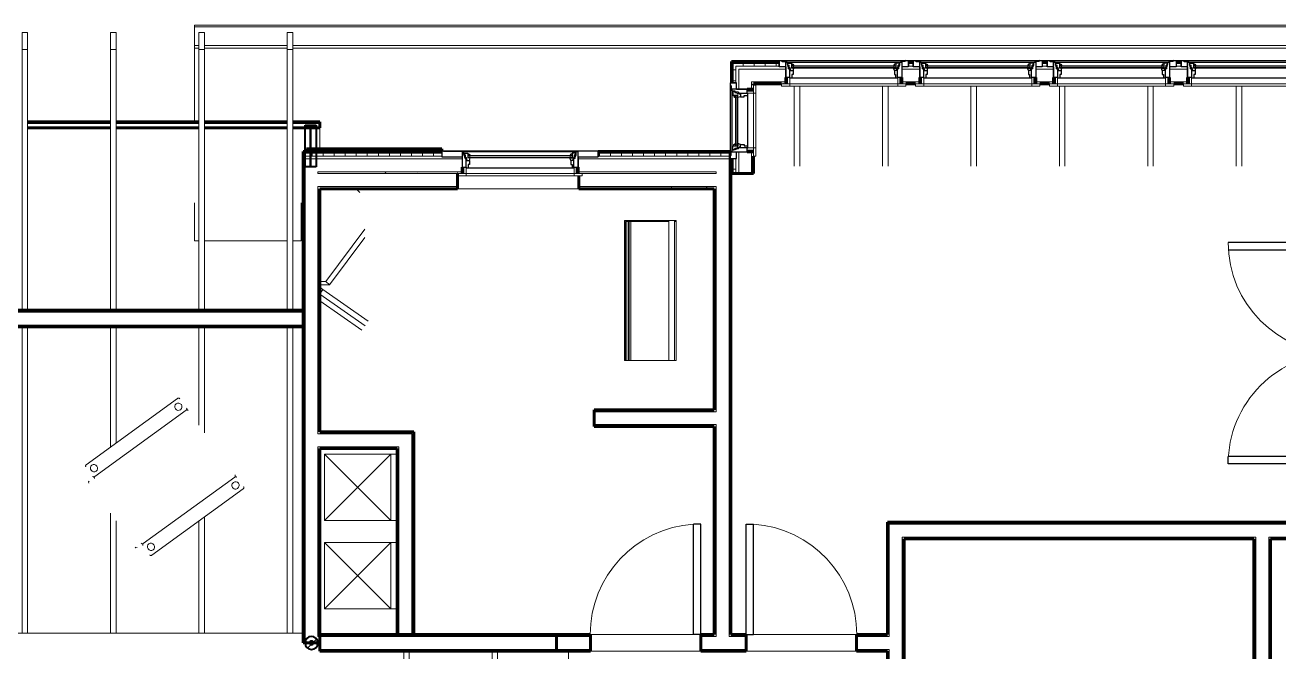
# Model space of a CAD drawing. Header units: inches. Extents: x -435 to 532, y -667 to -127.
# Drawn here: x -14.3 to 326.1, y -297.4 to -127.3 of the extents above; entities that cross this region are included whole.
import ezdxf

# ---------------------------------------------------------------- set-up
doc = ezdxf.new("R2010")
doc.units = ezdxf.units.IN
doc.header["$MEASUREMENT"] = 0
for name, color, linetype, lineweight in [('A-CLNG', 13, 'Continuous', 18), ('A-DOOR', 31, 'Continuous', 18), ('A-GLAZ', 151, 'Continuous', 18), ('A-ROOF', 132, 'Continuous', 18), ('A-ROOF-OTLN', 132, 'Continuous', 9), ('A-WALL', 113, 'Continuous', 18), ('A-WALL-PATT', 111, 'Continuous', 60), ('I-FURN', 30, 'Continuous', 9), ('I-WALL', 2, 'Continuous', 18), ('M-HVAC-DUCT', 70, 'Continuous', 9), ('M-HVAC-DUCT-ANNO', 70, 'Continuous', 9), ('S-BEAM', 12, 'Continuous', 9), ('S-COLS', 52, 'Continuous', 9)]:
    doc.layers.add(name, color=color, linetype=linetype, lineweight=lineweight)
pattern_1 = [(0, (387.632, -598.438), (15.36, 3.84), [0.634, -10.886, 0.634, -10.886, -61.44]), (0, (387.632, -598.438), (15.36, 3.84), [-23.04, 0.634, -22.406, 0.634, -10.886, -26.88]), (0, (387.632, -598.438), (15.36, 3.84), [-57.6, 0.634, -7.046, 0.634, -18.566]), (120, (393.392, -596.518), (-11.005538, 11.38215), [0.634, -10.886, 0.634, -10.886, -61.44]), (120, (393.392, -596.518), (-11.005538, 11.38215), [-23.04, 0.634, -22.406, 0.634, -10.886, -26.88]), (120, (393.392, -596.518), (-11.005538, 11.38215), [-57.6, 0.634, -7.046, 0.634, -18.566]), (240, (395.312, -588.838), (-4.354462, -15.22215), [0.634, -10.886, 0.634, -10.886, -61.44]), (240, (395.312, -588.838), (-4.354462, -15.22215), [-23.04, 0.634, -22.406, 0.634, -10.886, -26.88]), (240, (395.312, -588.838), (-4.354462, -15.22215), [-57.6, 0.634, -7.046, 0.634, -18.566])]
pattern_2 = [(135, (387.632, -598.438), (-4.24264, -4.24264), [])]
pattern_3 = [(0, (387.632, -598.438), (0, 3), []), (90, (387.632, -598.438), (-3, 2e-16), [])]

# ---------------------------------------------------------------- blocks, each defined once
blk = doc.blocks.new('Window-Awning-Andersen-400_Series - 31-1_2_ x 28-3_8_-1188735-2nd Floor')
at = {"layer": 'A-GLAZ', "lineweight": 9}
for p, q in [((-16.91, 3.63), (16.91, 3.63)), ((-16.91, 3), (-16.91, 3.63)), ((-14.66, 3), (-14.66, 3.63)), ((14.66, 3), (14.66, 3.63)), ((16.91, 3.63), (16.91, 3)), ((16.91, 3), (-16.91, 3)), ((-15.25, 3), (15.25, 3)), ((-15.25, 1.28), (-15.25, 3)), ((-14.64, 1.28), (-15.25, 1.28)), ((-14.66, 1.28), (-14.66, 3)), ((-14.64, 1.44), (-14.64, 1.28)), ((14.64, 1.44), (-14.64, 1.44)), ((14.64, 1.28), (14.64, 1.44)), ((15.25, 1.28), (14.64, 1.28)), ((14.66, 1.28), (14.66, 3)), ((15.25, 3), (15.25, 1.28)), ((-13.5, -1.38), (-14.13, -1.38)), ((-13.5, -1.81), (-14.13, -1.81)), ((-13.62, -1.38), (-13.62, -1.81)), ((-13.5, -1.28), (13.5, -1.28)), ((-13.5, -1.38), (13.5, -1.38)), ((-13.5, -1.81), (13.5, -1.81)), ((-13.5, -1.91), (13.5, -1.91)), ((13.5, -1.38), (14.13, -1.38)), ((13.5, -1.81), (14.13, -1.81)), ((13.62, -1.38), (13.62, -1.81))]:
    blk.add_line(p, q, dxfattribs=at)
at = {"layer": 'A-GLAZ', "lineweight": 30}
for p, q in [((-15.75, 1.29), (-14.64, 1.29)), ((-15.75, -2.87), (-15.75, 1.29)), ((-15.75, -1.56), (-15.75, 1.29)), ((-14.64, 1.44), (-14.64, -1.09)), ((-14.64, 1.44), (14.64, 1.44)), ((-14.64, 1.29), (-14.64, 1.44)), ((-14.11, 0.5), (-14.11, 1.44)), ((-13.75, 0.5), (-14.11, 0.5)), ((-13.75, -0.56), (-13.75, 0.5)), ((13.75, 0.5), (14.11, 0.5)), ((13.75, -0.56), (13.75, 0.5)), ((14.11, 0.5), (14.11, 1.44)), ((14.64, 1.44), (14.64, -1.09)), ((14.64, 1.44), (14.64, 1.29)), ((14.64, 1.29), (15.75, 1.29)), ((15.75, 1.29), (15.75, -2.87)), ((15.75, -1.56), (15.75, 1.29)), ((-17.5, -3.31), (-17.5, -1.56)), ((-17.5, -1.56), (-15.75, -1.56)), ((-17.5, -3.31), (-17.5, -1.56)), ((17.5, -3.31), (-17.5, -3.31)), ((-17, -3.31), (-16.62, -3.06)), ((-16.62, -3.06), (-15.5, -3.06)), ((15.75, -2.87), (-15.75, -2.87)), ((-15.5, -3.06), (-15.5, -2.87)), ((-15.2, -1.94), (-15.26, -2.34)), ((-15.26, -2.34), (-15.26, -2.87)), ((-15.07, -1.94), (-15.2, -1.94)), ((-15.09, -2.06), (-15.17, -2.38)), ((-15.17, -2.38), (-15.17, -2.56)), ((-15.17, -2.56), (-14.18, -2.56)), ((-15.09, -2.06), (-14.78, -2.06)), ((-14.94, -1.09), (-15.07, -1.94)), ((-14.94, -1.09), (-14.64, -1.09)), ((-14.78, -1.38), (-14.53, -1.38)), ((-14.78, -1.38), (-14.78, -2.06)), ((-14.64, -0.56), (-13.75, -0.56)), ((-14.35, -0.56), (-14.53, -1.38)), ((-14.18, -2.56), (-14.13, -2.31)), ((-14.13, -2.31), (-14.13, -1.28)), ((-13.5, -1.28), (-14.13, -1.28)), ((-13.5, -1.91), (-14.13, -1.91)), ((-14.13, -2.31), (-13.77, -2.31)), ((-13.77, -2.31), (-13.5, -1.91)), ((-13.75, -0.56), (-13.5, -1.28)), ((13.75, -0.56), (13.5, -1.28)), ((13.5, -1.28), (14.13, -1.28)), ((13.77, -2.31), (13.5, -1.91)), ((13.5, -1.91), (14.13, -1.91)), ((14.64, -0.56), (13.75, -0.56)), ((14.13, -2.31), (13.77, -2.31)), ((14.13, -2.31), (14.13, -1.28)), ((14.18, -2.56), (14.13, -2.31)), ((15.17, -2.56), (14.18, -2.56)), ((14.35, -0.56), (14.53, -1.38)), ((14.78, -1.38), (14.53, -1.38)), ((14.94, -1.09), (14.64, -1.09)), ((14.78, -1.38), (14.78, -2.06)), ((15.09, -2.06), (14.78, -2.06)), ((14.94, -1.09), (15.07, -1.94)), ((15.07, -1.94), (15.2, -1.94)), ((15.09, -2.06), (15.17, -2.38)), ((15.17, -2.38), (15.17, -2.56)), ((15.2, -1.94), (15.26, -2.34)), ((15.26, -2.34), (15.26, -2.87)), ((15.5, -3.06), (15.5, -2.87)), ((16.62, -3.06), (15.5, -3.06)), ((15.75, -1.56), (17.5, -1.56)), ((17, -3.31), (16.62, -3.06)), ((17.5, -3.31), (17.5, -1.56)), ((17.5, -1.56), (17.5, -3.31))]:
    blk.add_line(p, q, dxfattribs=at)
blk = doc.blocks.new('casement-unique_equal - 17_ x 28-3_8_-1188492-2nd Floor')
at = {"layer": 'A-GLAZ', "lineweight": 30}
for p, q in [((-10.25, 3.31), (-10.25, 1.56)), ((10.25, 3.31), (-10.25, 3.31)), ((-10.25, 3.31), (-10.25, 1.56)), ((-10.25, 1.56), (-8.5, 1.56)), ((-9.75, 3.31), (-9.37, 3.06)), ((-9.37, 3.06), (-8.25, 3.06)), ((8.5, 2.87), (-8.5, 2.87)), ((-8.5, 2.87), (-8.5, -1.29)), ((-8.5, 1.56), (-8.5, -1.29)), ((-8.25, 3.06), (-8.25, 2.87)), ((-8.01, 2.34), (-8.01, 2.87)), ((-7.95, 1.94), (-8.01, 2.34)), ((-7.82, 1.94), (-7.95, 1.94)), ((-7.92, 2.56), (-6.93, 2.56)), ((-7.92, 2.38), (-7.92, 2.56)), ((-7.84, 2.06), (-7.92, 2.38)), ((-7.84, 2.06), (-7.53, 2.06)), ((-7.69, 1.09), (-7.82, 1.94)), ((-7.69, 1.09), (-7.39, 1.09)), ((-7.53, 1.38), (-7.53, 2.06)), ((-7.53, 1.38), (-7.28, 1.38)), ((-7.39, -1.44), (-7.39, 1.09)), ((-7.39, 0.56), (-6.5, 0.56)), ((-7.1, 0.56), (-7.28, 1.38)), ((-6.93, 2.56), (-6.88, 2.31)), ((-6.88, 2.31), (-6.52, 2.31)), ((-6.88, 2.31), (-6.88, 1.28)), ((-6.25, 1.91), (-6.88, 1.91)), ((-6.25, 1.28), (-6.88, 1.28)), ((-6.52, 2.31), (-6.25, 1.91)), ((-6.5, 0.56), (-6.25, 1.28)), ((-6.5, 0.56), (-6.5, -0.5)), ((6.52, 2.31), (6.25, 1.91)), ((6.25, 1.91), (6.88, 1.91)), ((6.5, 0.56), (6.25, 1.28)), ((6.25, 1.28), (6.88, 1.28)), ((7.39, 0.56), (6.5, 0.56)), ((6.5, 0.56), (6.5, -0.5)), ((6.88, 2.31), (6.52, 2.31)), ((6.93, 2.56), (6.88, 2.31)), ((6.88, 2.31), (6.88, 1.28)), ((7.92, 2.56), (6.93, 2.56)), ((7.1, 0.56), (7.28, 1.38)), ((7.53, 1.38), (7.28, 1.38)), ((7.69, 1.09), (7.39, 1.09)), ((7.39, -1.44), (7.39, 1.09)), ((7.84, 2.06), (7.53, 2.06)), ((7.53, 1.38), (7.53, 2.06)), ((7.69, 1.09), (7.82, 1.94)), ((7.82, 1.94), (7.95, 1.94)), ((7.84, 2.06), (7.92, 2.38)), ((7.92, 2.38), (7.92, 2.56)), ((7.95, 1.94), (8.01, 2.34)), ((8.01, 2.34), (8.01, 2.87)), ((8.25, 3.06), (8.25, 2.87)), ((9.37, 3.06), (8.25, 3.06)), ((8.5, -1.29), (8.5, 2.87)), ((8.5, 1.56), (8.5, -1.29)), ((8.5, 1.56), (10.25, 1.56)), ((9.75, 3.31), (9.37, 3.06)), ((10.25, 3.31), (10.25, 1.56)), ((10.25, 1.56), (10.25, 3.31)), ((-8.5, -1.29), (-7.39, -1.29)), ((-7.39, -1.29), (-7.39, -1.44)), ((-7.39, -1.44), (7.39, -1.44)), ((-6.86, -0.5), (-6.86, -1.44)), ((-6.5, -0.5), (-6.86, -0.5)), ((6.5, -0.5), (6.86, -0.5)), ((6.86, -0.5), (6.86, -1.44)), ((7.39, -1.44), (7.39, -1.29)), ((7.39, -1.29), (8.5, -1.29))]:
    blk.add_line(p, q, dxfattribs=at)
at = {"layer": 'A-GLAZ', "lineweight": 9}
for p, q in [((-6.25, 1.81), (-6.88, 1.81)), ((-6.25, 1.38), (-6.88, 1.38)), ((-6.37, 1.38), (-6.37, 1.81)), ((-6.25, 1.91), (6.25, 1.91)), ((-6.25, 1.81), (6.25, 1.81)), ((-6.25, 1.38), (6.25, 1.38)), ((-6.25, 1.28), (6.25, 1.28)), ((6.25, 1.81), (6.88, 1.81)), ((6.25, 1.38), (6.88, 1.38)), ((6.37, 1.38), (6.37, 1.81)), ((9.66, -3), (-9.66, -3)), ((-9.66, -3), (-9.66, -3.63)), ((-7.39, -1.28), (-8, -1.28)), ((-8, -1.28), (-8, -3)), ((-8, -3), (8, -3)), ((-7.41, -1.28), (-7.41, -3)), ((-7.41, -3), (-7.41, -3.63)), ((-7.39, -1.44), (-7.39, -1.28)), ((7.39, -1.44), (-7.39, -1.44)), ((8, -1.28), (7.39, -1.28)), ((7.39, -1.28), (7.39, -1.44)), ((7.41, -1.28), (7.41, -3)), ((7.41, -3), (7.41, -3.63)), ((8, -3), (8, -1.28)), ((9.66, -3.63), (9.66, -3)), ((-9.66, -3.63), (9.66, -3.63))]:
    blk.add_line(p, q, dxfattribs=at)
blk = doc.blocks.new('Double-Flush - 60_ x 80_-148405-2nd Floor')
at = {"layer": 'A-DOOR', "lineweight": 30}
for p, q in [((-30, 32.25), (-28, 32.25)), ((-30, 2.25), (-30, 32.25)), ((-28, 2.25), (-28, 32.25)), ((28, 2.25), (28, 32.18)), ((30, 2.25), (30, 32.25)), ((-30, 2.25), (-28, 2.25)), ((30, 2.25), (28, 2.25))]:
    blk.add_line(p, q, dxfattribs=at)
at = {"layer": 'A-DOOR', "lineweight": 9}
for centre, start, end in [((-30, 2.25), 0, 90), ((30, 2.25), 90, 180)]:
    blk.add_arc(centre, 30, start, end, dxfattribs=at)
blk = doc.blocks.new('Window-skylight-VELUX_FS-deck_mounted-fixed - C08-1144847-2nd Floor')
at = {"layer": 'A-GLAZ'}
for p, q in [((148.94, -180.65), (148.94, -218.37)), ((149.46, -180.65), (149.46, -218.37)), ((149.73, -218.37), (149.73, -180.65)), ((150.14, -180.65), (150.14, -218.37))]:
    blk.add_line(p, q, dxfattribs=at)
blk = doc.blocks.new('Walls 4 - Walls 1-420947-2nd Floor')
at = {"layer": 'A-WALL', "lineweight": 60}
for p, q in [((162.31, 58.27), (163.18, 95)), ((163.93, 94.98), (163.06, 58.25)), ((163.18, 95), (163.87, 94.98)), ((163.06, 58.25), (162.31, 58.27))]:
    blk.add_line(p, q, dxfattribs=at)
blk = doc.blocks.new('Single_Seat_Sofa_by_Vaghi_13650 - Vaghi A1S-Single Seat-448148-2nd Floor')
at = {"layer": 'I-FURN'}
for p, q in [((-15.16, -31.1), (-15.16, -0.39)), ((-11.22, -31.1), (-11.22, -0.39)), ((11.22, -0.39), (11.22, -31.1)), ((15.16, -0.39), (15.16, -31.1))]:
    blk.add_line(p, q, dxfattribs=at)
at = {"layer": 'I-FURN', "flags": 128}
for points in [[(-11.22, -0.39), (-11.07, -0.08), (-10.83, 0)], [(-11.12, 1.57), (-10.97, 1.89), (-10.73, 1.97)], [(10.73, 1.97), (11.04, 1.82), (11.12, 1.57)], [(10.83, 0), (11.14, -0.15), (11.22, -0.39)], [(-10.83, -31.5), (-11.14, -31.34), (-11.22, -31.1)], [(11.22, -31.1), (11.07, -31.41), (10.83, -31.5)]]:
    blk.add_lwpolyline(points, dxfattribs=at)
at = {"layer": 'I-FURN'}
for centre, start, end in [((-13.19, -1.57), 0, 180), ((-13.19, -1.57), 180, 0), ((13.19, -1.57), 0, 180), ((13.19, -1.57), 180, 0), ((-13.19, -29.92), 360, 180), ((-13.19, -29.92), 180, 360), ((13.19, -29.92), 0, 180), ((13.19, -29.92), 180, 0)]:
    blk.add_arc(centre, 0.984, start, end, dxfattribs=at)
for points, knots in [([(-15.16, -0.39), (-15.16, -0.36), (-15.15, -0.31), (-15.13, -0.24), (-15.11, -0.2), (-15.08, -0.16), (-15.06, -0.13), (-15.04, -0.11), (-15, -0.08), (-14.97, -0.06), (-14.94, -0.04), (-14.91, -0.03), (-14.85, -0.01), (-14.8, 0), (-14.76, 0)], [0, 0, 0, 0, 0.166667, 0.25, 0.333333, 0.416667, 0.458333, 0.5, 0.583333, 0.666667, 0.708333, 0.75, 0.833333, 1, 1, 1, 1]), ([(-11.22, -0.39), (-11.22, -0.36), (-11.23, -0.31), (-11.25, -0.24), (-11.27, -0.2), (-11.3, -0.16), (-11.32, -0.13), (-11.34, -0.11), (-11.37, -0.08), (-11.41, -0.06), (-11.44, -0.04), (-11.47, -0.03), (-11.53, -0.01), (-11.58, 0), (-11.61, 0)], [0, 0, 0, 0, 0.166667, 0.25, 0.333333, 0.416667, 0.458333, 0.5, 0.583333, 0.666667, 0.708333, 0.75, 0.833333, 1, 1, 1, 1]), ([(11.61, 0), (11.58, 0), (11.53, -0.01), (11.46, -0.03), (11.42, -0.05), (11.4, -0.07), (11.37, -0.09), (11.34, -0.11), (11.32, -0.13), (11.3, -0.16), (11.27, -0.2), (11.25, -0.24), (11.23, -0.31), (11.22, -0.36), (11.22, -0.39)], [0, 0, 0, 0, 0.166667, 0.25, 0.333333, 0.375, 0.416667, 0.5, 0.541667, 0.583333, 0.666667, 0.75, 0.833333, 1, 1, 1, 1]), ([(14.76, 0), (14.8, 0), (14.85, -0.01), (14.91, -0.03), (14.95, -0.05), (14.98, -0.07), (15.01, -0.09), (15.04, -0.11), (15.06, -0.13), (15.08, -0.16), (15.11, -0.2), (15.13, -0.24), (15.15, -0.31), (15.16, -0.36), (15.16, -0.39)], [0, 0, 0, 0, 0.166667, 0.25, 0.333333, 0.375, 0.416667, 0.5, 0.541667, 0.583333, 0.666667, 0.75, 0.833333, 1, 1, 1, 1]), ([(-15.16, -31.1), (-15.16, -31.14), (-15.15, -31.19), (-15.13, -31.25), (-15.11, -31.3), (-15.08, -31.34), (-15.06, -31.36), (-15.04, -31.39), (-15, -31.42), (-14.97, -31.44), (-14.94, -31.46), (-14.91, -31.47), (-14.85, -31.49), (-14.8, -31.5), (-14.76, -31.5)], [0, 0, 0, 0, 0.166667, 0.25, 0.333333, 0.416667, 0.458333, 0.5, 0.583333, 0.666667, 0.708333, 0.75, 0.833333, 1, 1, 1, 1]), ([(-11.22, -31.1), (-11.22, -31.14), (-11.23, -31.19), (-11.25, -31.25), (-11.27, -31.3), (-11.3, -31.34), (-11.32, -31.36), (-11.34, -31.39), (-11.37, -31.42), (-11.41, -31.44), (-11.44, -31.46), (-11.47, -31.47), (-11.53, -31.49), (-11.58, -31.5), (-11.61, -31.5)], [0, 0, 0, 0, 0.166667, 0.25, 0.333333, 0.416667, 0.458333, 0.5, 0.583333, 0.666667, 0.708333, 0.75, 0.833333, 1, 1, 1, 1]), ([(11.61, -31.5), (11.58, -31.5), (11.53, -31.49), (11.46, -31.47), (11.42, -31.45), (11.4, -31.43), (11.37, -31.41), (11.34, -31.39), (11.32, -31.36), (11.3, -31.34), (11.27, -31.3), (11.25, -31.25), (11.23, -31.19), (11.22, -31.14), (11.22, -31.1)], [0, 0, 0, 0, 0.166667, 0.25, 0.333333, 0.375, 0.416667, 0.5, 0.541667, 0.583333, 0.666667, 0.75, 0.833333, 1, 1, 1, 1]), ([(14.76, -31.5), (14.8, -31.5), (14.85, -31.49), (14.91, -31.47), (14.95, -31.45), (14.98, -31.43), (15.01, -31.41), (15.04, -31.39), (15.06, -31.36), (15.08, -31.34), (15.11, -31.3), (15.13, -31.25), (15.15, -31.19), (15.16, -31.14), (15.16, -31.1)], [0, 0, 0, 0, 0.166667, 0.25, 0.333333, 0.375, 0.416667, 0.5, 0.541667, 0.583333, 0.666667, 0.75, 0.833333, 1, 1, 1, 1])]:
    blk.add_open_spline(points, degree=3, knots=knots, dxfattribs=at)
blk = doc.blocks.new('LVL-Laminated Veneer Lumber - LVL 5_25x14-1285071-2nd Floor')
at = {"layer": 'S-BEAM'}
blk.add_line((23.81, 2.62), (173.81, 2.62), dxfattribs=at)
blk = doc.blocks.new('Dimension Lumber - 2x4-585825-2nd Floor')
at = {"layer": 'S-BEAM'}
for p, q in [((-114.52, 0.75), (-76.51, 0.75)), ((-114.52, -0.75), (-76.51, -0.75))]:
    blk.add_line(p, q, dxfattribs=at)
blk = doc.blocks.new('Dimension Lumber - 2x4-585826-2nd Floor')
at = {"layer": 'S-BEAM'}
for p, q in [((64.125, 0.75), (68, 0.75)), ((68, -0.75), (68, 0.75)), ((64.125, -0.75), (68, -0.75))]:
    blk.add_line(p, q, dxfattribs=at)
blk = doc.blocks.new('Single-Flush - 30_ x 80_-132414-2nd Floor')
at = {"layer": 'A-DOOR', "lineweight": 30}
for p, q in [((13, 2.25), (13, 32.25)), ((15, 32.25), (13, 32.25)), ((15, 2.25), (15, 32.25)), ((15, 2.25), (13, 2.25))]:
    blk.add_line(p, q, dxfattribs=at)
at = {"layer": 'A-DOOR', "lineweight": 9}
blk.add_arc((15, 2.25), 30.07, 93.8141, 180, dxfattribs=at)
blk = doc.blocks.new('Single-Flush - 30_ x 80_-150682-2nd Floor')
at = {"layer": 'A-DOOR', "lineweight": 30}
for p, q in [((13, -2.25), (13, -32.25)), ((15, -2.25), (13, -2.25)), ((15, -2.25), (15, -32.25)), ((15, -32.25), (13, -32.25))]:
    blk.add_line(p, q, dxfattribs=at)
at = {"layer": 'A-DOOR', "lineweight": 9}
blk.add_arc((15, -2.25), 30.07, 180, 266.1859, dxfattribs=at)
blk = doc.blocks.new('Window-Awning-Andersen-400_Series - 31-1_2_ x 31-1_2_-1118837-2nd Floor')
at = {"layer": 'A-GLAZ', "lineweight": 30}
for p, q in [((-21.25, 3.06), (-21.25, 1.56)), ((21.25, 3.06), (-21.25, 3.06)), ((-21.25, 3.06), (-21.25, 1.56)), ((-21.25, 1.56), (-15.75, 1.56)), ((-20.75, 3.06), (-20.38, 3.06)), ((-20.38, 3.06), (-15.5, 3.06)), ((15.75, 2.87), (-15.75, 2.87)), ((-15.75, 2.87), (-15.75, -1.29)), ((-15.75, 1.56), (-15.75, -1.29)), ((-15.5, 3.06), (-15.5, 2.87)), ((-15.26, 2.34), (-15.26, 2.87)), ((-15.2, 1.94), (-15.26, 2.34)), ((-15.07, 1.94), (-15.2, 1.94)), ((-15.17, 2.56), (-14.18, 2.56)), ((-15.17, 2.38), (-15.17, 2.56)), ((-15.09, 2.06), (-15.17, 2.38)), ((-15.09, 2.06), (-14.78, 2.06)), ((-14.94, 1.09), (-15.07, 1.94)), ((-14.94, 1.09), (-14.64, 1.09)), ((-14.78, 1.38), (-14.78, 2.06)), ((-14.78, 1.38), (-14.53, 1.38)), ((-14.64, -1.44), (-14.64, 1.09)), ((-14.64, 0.56), (-13.75, 0.56)), ((-14.35, 0.56), (-14.53, 1.38)), ((-14.18, 2.56), (-14.13, 2.31)), ((-14.13, 2.31), (-13.77, 2.31)), ((-14.13, 2.31), (-14.13, 1.28)), ((-13.5, 1.91), (-14.13, 1.91)), ((-13.5, 1.28), (-14.13, 1.28)), ((-13.77, 2.31), (-13.5, 1.91)), ((-13.75, 0.56), (-13.5, 1.28)), ((-13.75, 0.56), (-13.75, -0.5)), ((13.77, 2.31), (13.5, 1.91)), ((13.5, 1.91), (14.13, 1.91)), ((13.75, 0.56), (13.5, 1.28)), ((13.5, 1.28), (14.13, 1.28)), ((14.64, 0.56), (13.75, 0.56)), ((13.75, 0.56), (13.75, -0.5)), ((14.13, 2.31), (13.77, 2.31)), ((14.18, 2.56), (14.13, 2.31)), ((14.13, 2.31), (14.13, 1.28)), ((15.17, 2.56), (14.18, 2.56)), ((14.35, 0.56), (14.53, 1.38)), ((14.78, 1.38), (14.53, 1.38)), ((14.94, 1.09), (14.64, 1.09)), ((14.64, -1.44), (14.64, 1.09)), ((15.09, 2.06), (14.78, 2.06)), ((14.78, 1.38), (14.78, 2.06)), ((14.94, 1.09), (15.07, 1.94)), ((15.07, 1.94), (15.2, 1.94)), ((15.09, 2.06), (15.17, 2.38)), ((15.17, 2.38), (15.17, 2.56)), ((15.2, 1.94), (15.26, 2.34)), ((15.26, 2.34), (15.26, 2.87)), ((15.5, 3.06), (15.5, 2.87)), ((20.37, 3.06), (15.5, 3.06)), ((15.75, -1.29), (15.75, 2.87)), ((15.75, 1.56), (15.75, -1.29)), ((15.75, 1.56), (21.25, 1.56)), ((20.75, 3.06), (20.37, 3.06)), ((21.25, 3.06), (21.25, 1.56)), ((21.25, 1.56), (21.25, 3.06)), ((-15.75, -1.29), (-14.64, -1.29)), ((-14.64, -1.29), (-14.64, -1.44)), ((-14.64, -1.44), (14.64, -1.44)), ((-14.11, -0.5), (-14.11, -1.44)), ((-13.75, -0.5), (-14.11, -0.5)), ((13.75, -0.5), (14.11, -0.5)), ((14.11, -0.5), (14.11, -1.44)), ((14.64, -1.44), (14.64, -1.29)), ((14.64, -1.29), (15.75, -1.29))]:
    blk.add_line(p, q, dxfattribs=at)
at = {"layer": 'A-GLAZ', "lineweight": 9}
for p, q in [((-13.5, 1.81), (-14.13, 1.81)), ((-13.5, 1.38), (-14.13, 1.38)), ((-13.62, 1.38), (-13.62, 1.81)), ((-13.5, 1.91), (13.5, 1.91)), ((-13.5, 1.81), (13.5, 1.81)), ((-13.5, 1.38), (13.5, 1.38)), ((-13.5, 1.28), (13.5, 1.28)), ((13.5, 1.81), (14.13, 1.81)), ((13.5, 1.38), (14.13, 1.38)), ((13.62, 1.38), (13.62, 1.81)), ((16.91, -3), (-16.91, -3)), ((-16.91, -3), (-16.91, -3.63)), ((-14.64, -1.28), (-15.25, -1.28)), ((-15.25, -1.28), (-15.25, -3)), ((-15.25, -3), (15.25, -3)), ((-14.66, -1.28), (-14.66, -3)), ((-14.66, -3), (-14.66, -3.63)), ((-14.64, -1.44), (-14.64, -1.28)), ((14.64, -1.44), (-14.64, -1.44)), ((15.25, -1.28), (14.64, -1.28)), ((14.64, -1.28), (14.64, -1.44)), ((14.66, -1.28), (14.66, -3)), ((14.66, -3), (14.66, -3.63)), ((15.25, -3), (15.25, -1.28)), ((16.91, -3.63), (16.91, -3)), ((-16.91, -3.63), (16.91, -3.63))]:
    blk.add_line(p, q, dxfattribs=at)
blk = doc.blocks.new('Rectangular Elbow - Radius - 1 W-1193156-2nd Floor')
at = {"layer": 'M-HVAC-DUCT'}
for p, q in [((67, -285.74), (67, -267.74)), ((67, -267.74), (85, -267.74)), ((85, -267.74), (85, -285.74)), ((85, -267.74), (86.55, -267.74)), ((85, -285.74), (67, -285.74)), ((86.55, -285.74), (85, -285.74))]:
    blk.add_line(p, q, dxfattribs=at)
blk = doc.blocks.new('Dimension Lumber - 2x8-V13-2nd Floor')
at = {"layer": 'S-BEAM'}
for p, q in [((-327.09, -133.99), (-327.09, -129.35)), ((-327.09, -129.35), (-325.59, -129.35)), ((-325.59, -129.35), (-325.59, -133.99)), ((-325.59, -133.99), (-327.09, -133.99)), ((-327.09, -133.99), (-327.09, -204.74)), ((-325.59, -133.99), (-325.59, -204.74)), ((-327.09, -209.24), (-327.09, -292.38)), ((-325.59, -209.24), (-325.59, -292.38))]:
    blk.add_line(p, q, dxfattribs=at)
blk = doc.blocks.new('Dimension Lumber - 2x8-V16-2nd Floor')
at = {"layer": 'S-BEAM'}
for p, q in [((8.91, -133.99), (8.91, -129.35)), ((8.91, -129.35), (10.41, -129.35)), ((10.41, -129.35), (10.41, -133.99)), ((10.41, -133.99), (8.91, -133.99)), ((8.91, -133.99), (8.91, -204.74)), ((10.41, -133.99), (10.41, -204.74)), ((8.91, -209.24), (8.91, -241.89)), ((10.41, -209.24), (10.41, -240.8)), ((8.91, -259.8), (8.91, -292.38)), ((10.41, -261.86), (10.41, -292.38))]:
    blk.add_line(p, q, dxfattribs=at)
blk = doc.blocks.new('Dimension Lumber - 2x8-V17-2nd Floor')
at = {"layer": 'S-BEAM'}
for p, q in [((32.91, -133.99), (32.91, -129.35)), ((32.91, -129.35), (34.41, -129.35)), ((34.41, -129.35), (34.41, -133.99)), ((34.41, -133.99), (32.91, -133.99)), ((32.91, -133.99), (32.91, -204.74)), ((34.41, -133.99), (34.41, -204.74)), ((32.91, -209.24), (32.91, -235.9)), ((34.41, -209.24), (34.41, -237.96)), ((32.91, -261.93), (32.91, -292.38)), ((34.41, -260.84), (34.41, -292.38))]:
    blk.add_line(p, q, dxfattribs=at)
blk = doc.blocks.new('Dimension Lumber - 2x8-1285203-2nd Floor')
at = {"layer": 'S-BEAM'}
blk.add_line((75.6, -171.76), (76.63, -172.79), dxfattribs=at)
blk = doc.blocks.new('Dimension Lumber - 2x8-1285200-2nd Floor')
at = {"layer": 'S-BEAM'}
for p, q in [((78.02, -208.94), (65.74, -200.34)), ((77.16, -210.17), (65.72, -202.16))]:
    blk.add_line(p, q, dxfattribs=at)
blk = doc.blocks.new('Dimension Lumber - 2x8-1285201-2nd Floor')
at = {"layer": 'S-BEAM'}
for p, q in [((65.72, -198.5), (66.6, -199.11)), ((66.6, -199.11), (65.74, -200.34)), ((78.02, -208.94), (65.74, -200.34)), ((78.88, -207.71), (66.6, -199.11))]:
    blk.add_line(p, q, dxfattribs=at)
blk = doc.blocks.new('Dimension Lumber - 2x8-V18-2nd Floor')
at = {"layer": 'S-BEAM'}
for p, q in [((78, -182.69), (67.36, -196.88)), ((78, -184.97), (68.34, -197.86)), ((65.72, -196.88), (67.36, -196.88)), ((67.36, -196.88), (68.34, -197.86)), ((68.34, -197.86), (65.72, -197.86))]:
    blk.add_line(p, q, dxfattribs=at)
blk = doc.blocks.new('Dimension Lumber - 2x4-V19-2nd Floor')
at = {"layer": 'S-BEAM'}
for p, q in [((314.52, -165.59), (314.52, -143.88)), ((316.02, -165.59), (316.02, -143.88))]:
    blk.add_line(p, q, dxfattribs=at)
blk = doc.blocks.new('Dimension Lumber - 2x4-1290586-2nd Floor')
at = {"layer": 'S-BEAM'}
for p, q in [((194.52, -165.59), (194.52, -143.88)), ((196.02, -165.59), (196.02, -143.88))]:
    blk.add_line(p, q, dxfattribs=at)

msp = doc.modelspace()

# ---------------------------------------------------------------- hatches: boundary and pattern name
at = {"layer": 'A-WALL-PATT', "lineweight": 9}
h = msp.add_hatch(dxfattribs=at)
h.set_pattern_fill('FP_2', color=256, style=0, pattern_type=2)
h.set_pattern_definition(pattern_2)
h.paths.add_polyline_path([(347.1, -137.76), (347.1, -137.26), (334.6, -137.26), (334.6, -137.76), (346.35, -137.76)], flags=0)
h.paths.add_polyline_path([(299.6, -137.76), (299.6, -137.26), (298.22, -137.26), (298.22, -137.76)], flags=0)
h.paths.add_polyline_path([(261.85, -137.76), (263.22, -137.76), (263.22, -137.26), (261.85, -137.26), (261.85, -137.38)], flags=0)
h.paths.add_polyline_path([(226.85, -137.76), (226.85, -137.26), (225.47, -137.26), (225.47, -137.76)], flags=0)
h.paths.add_polyline_path([(190.47, -137.76), (190.47, -137.26), (177.47, -137.26), (177.47, -137.76), (177.97, -137.76)], flags=0)
h = msp.add_hatch(dxfattribs=at)
h.set_pattern_fill('FP_2', color=256, style=0, pattern_type=2)
h.set_pattern_definition(pattern_2)
h.paths.add_polyline_path([(177.97, -167.63), (177.97, -163.51), (177.47, -163.51), (177.47, -167.63)], flags=0)
h.paths.add_polyline_path([(177.97, -143.01), (177.97, -137.76), (177.47, -137.76), (177.47, -143.01), (177.6, -143.01)], flags=0)
h = msp.add_hatch(dxfattribs=at)
h.set_pattern_fill('FP_3', color=256, style=0, pattern_type=2)
h.set_pattern_definition(pattern_3)
h.paths.add_polyline_path([(345.6, -138.51), (346.35, -138.51), (346.35, -137.76), (334.6, -137.76), (334.6, -138.51), (341.6, -138.51)], flags=0)
h.paths.add_polyline_path([(299.6, -138.51), (299.6, -137.76), (298.22, -137.76), (298.22, -138.51)], flags=0)
h.paths.add_polyline_path([(263.22, -138.51), (263.22, -137.76), (261.85, -137.76), (261.85, -138.51)], flags=0)
h.paths.add_polyline_path([(225.47, -138.51), (226.85, -138.51), (226.85, -137.76), (225.47, -137.76)], flags=0)
h.paths.add_polyline_path([(190.47, -138.51), (190.47, -137.76), (177.97, -137.76), (177.97, -138.51), (178.72, -138.51)], flags=0)
h = msp.add_hatch(dxfattribs=at)
h.set_pattern_fill('FP_3', color=256, style=0, pattern_type=2)
h.set_pattern_definition(pattern_3)
h.paths.add_polyline_path([(178.72, -167.63), (178.72, -163.51), (177.97, -163.51), (177.97, -167.63)], flags=0)
h.paths.add_polyline_path([(178.72, -143.01), (178.72, -138.51), (177.97, -138.51), (177.97, -143.01)], flags=0)
h = msp.add_hatch(dxfattribs=at)
h.set_pattern_fill('FP_1', color=256, style=0, pattern_type=2)
h.set_pattern_definition(pattern_1)
h.paths.add_polyline_path([(341.6, -143.26), (341.6, -142.76), (332.85, -142.76), (332.85, -143.26), (338.09, -143.26)], flags=0)
h.paths.add_polyline_path([(301.35, -143.26), (301.35, -142.76), (296.47, -142.76), (296.47, -143.26), (300.19, -143.26)], flags=0)
h.paths.add_polyline_path([(264.97, -143.26), (264.97, -142.76), (260.1, -142.76), (260.1, -143.26), (264.91, -143.26)], flags=0)
h.paths.add_polyline_path([(228.6, -143.26), (228.6, -142.76), (223.72, -142.76), (223.72, -143.26), (228.32, -143.26)], flags=0)
h.paths.add_polyline_path([(191.07, -143.26), (192.22, -143.26), (192.22, -142.76), (182.97, -142.76), (182.97, -143.26), (183.47, -143.26)], flags=0)
h = msp.add_hatch(dxfattribs=at)
h.set_pattern_fill('FP_2', color=256, style=0, pattern_type=2)
h.set_pattern_definition(pattern_2)
h.paths.add_polyline_path([(176.85, -162.13), (176.85, -161.63), (141.35, -161.63), (141.35, -162.13), (173.44, -162.13)], flags=0)
h.paths.add_polyline_path([(98.85, -162.13), (98.85, -161.63), (61.22, -161.63), (61.22, -162.13), (81.96, -162.13)], flags=0)
h = msp.add_hatch(dxfattribs=at)
h.set_pattern_fill('FP_1', color=256, style=0, pattern_type=2)
h.set_pattern_definition(pattern_1)
h.paths.add_polyline_path([(61.72, -295.01), (61.72, -230.16), (61.22, -230.16), (61.22, -295.01)], flags=0)
h.paths.add_polyline_path([(61.72, -202.16), (61.72, -162.13), (61.22, -162.13), (61.22, -202.16)], flags=0)
h = msp.add_hatch(dxfattribs=at)
h.set_pattern_fill('FP_3', color=256, style=0, pattern_type=2)
h.set_pattern_definition(pattern_3)
h.paths.add_polyline_path([(176.85, -162.88), (176.85, -162.13), (141.35, -162.13), (141.35, -162.88), (173.44, -162.88)], flags=0)
h.paths.add_polyline_path([(98.85, -162.88), (98.85, -162.13), (61.72, -162.13), (61.72, -162.88), (81.96, -162.88)], flags=0)
h = msp.add_hatch(dxfattribs=at)
h.set_pattern_fill('FP_1', color=256, style=0, pattern_type=2)
h.set_pattern_definition(pattern_1)
h.paths.add_polyline_path([(176.85, -292.76), (177.35, -292.76), (177.35, -163.51), (177.16, -163.51), (177.16, -161.63), (176.85, -161.63), (176.85, -287.33)], flags=0)
h = msp.add_hatch(dxfattribs=at)
h.set_pattern_fill('FP_1', color=256, style=0, pattern_type=2)
h.set_pattern_definition(pattern_1)
h.paths.add_polyline_path([(65.22, -293.26), (65.72, -293.26), (65.72, -241.76), (65.22, -241.76), (65.22, -287.33)], flags=0)
h.paths.add_polyline_path([(65.72, -238.26), (65.72, -230.16), (65.22, -230.16), (65.22, -238.26)], flags=0)
h.paths.add_polyline_path([(65.22, -202.16), (65.72, -202.16), (65.72, -171.13), (65.22, -171.13), (65.22, -171.38)], flags=0)
h.paths.add_polyline_path([(65.22, -167.63), (65.72, -167.63), (65.72, -167.13), (65.22, -167.13)], flags=0)
h = msp.add_hatch(dxfattribs=at)
h.set_pattern_fill('FP_1', color=256, style=0, pattern_type=2)
h.set_pattern_definition(pattern_1)
h.paths.add_polyline_path([(172.85, -167.63), (173.35, -167.63), (173.35, -167.13), (135.85, -167.13), (135.85, -167.63), (169.18, -167.63)], flags=0)
h.paths.add_polyline_path([(104.35, -167.63), (104.35, -167.13), (65.72, -167.13), (65.72, -167.63), (103.19, -167.63)], flags=0)
h = msp.add_hatch(dxfattribs=at)
h.set_pattern_fill('FP_1', color=256, style=0, pattern_type=2)
h.set_pattern_definition(pattern_1)
h.paths.add_polyline_path([(172.85, -171.76), (172.85, -171.13), (136.1, -171.13), (136.1, -171.76), (164.29, -171.76)], flags=0)
h.paths.add_polyline_path([(103.1, -171.76), (103.1, -171.13), (65.72, -171.13), (65.72, -171.76)], flags=0)
h = msp.add_hatch(dxfattribs=at)
h.set_pattern_fill('FP_1', color=256, style=0, pattern_type=2)
h.set_pattern_definition(pattern_1)
h.paths.add_polyline_path([(172.85, -292.76), (173.35, -292.76), (173.35, -235.76), (172.85, -235.76), (172.85, -287.33)], flags=0)
h.paths.add_polyline_path([(172.85, -232.26), (173.35, -232.26), (173.35, -171.13), (172.85, -171.13), (172.85, -231.76)], flags=0)
h = msp.add_hatch(dxfattribs=at)
h.set_pattern_fill('FP_1', color=256, style=0, pattern_type=2)
h.set_pattern_definition(pattern_1)
h.paths.add_polyline_path([(61.72, -230.16), (61.72, -202.16), (61.22, -202.16), (61.22, -230.16)], flags=0)
h = msp.add_hatch(dxfattribs=at)
h.set_pattern_fill('FP_1', color=256, style=0, pattern_type=2)
h.set_pattern_definition(pattern_1)
h.paths.add_polyline_path([(65.72, -230.16), (65.72, -202.16), (65.22, -202.16), (65.22, -230.16)], flags=0)
h = msp.add_hatch(dxfattribs=at)
h.set_pattern_fill('FP_1', color=256, style=0, pattern_type=2)
h.set_pattern_definition(pattern_1)
h.paths.add_polyline_path([(-27.8, -205.24), (61.22, -205.24), (61.22, -204.74), (-92.78, -204.74), (-92.78, -205.24), (-88.78, -205.24)], flags=0)
h = msp.add_hatch(dxfattribs=at)
h.set_pattern_fill('FP_1', color=256, style=0, pattern_type=2)
h.set_pattern_definition(pattern_1)
h.paths.add_polyline_path([(-88.78, -209.24), (61.22, -209.24), (61.22, -208.74), (-88.78, -208.74)], flags=0)
h = msp.add_hatch(dxfattribs=at)
h.set_pattern_fill('FP_1', color=256, style=0, pattern_type=2)
h.set_pattern_definition(pattern_1)
h.paths.add_polyline_path([(172.85, -232.26), (172.85, -231.76), (140.22, -231.76), (140.22, -232.26), (155.14, -232.26)], flags=0)
h = msp.add_hatch(dxfattribs=at)
h.set_pattern_fill('FP_1', color=256, style=0, pattern_type=2)
h.set_pattern_definition(pattern_1)
h.paths.add_polyline_path([(90.73, -238.26), (91.23, -238.26), (91.23, -237.76), (65.72, -237.76), (65.72, -238.26), (81.96, -238.26)], flags=0)
h = msp.add_hatch(dxfattribs=at)
h.set_pattern_fill('FP_1', color=256, style=0, pattern_type=2)
h.set_pattern_definition(pattern_1)
h.paths.add_polyline_path([(91.23, -292.76), (91.23, -238.26), (90.73, -238.26), (90.73, -292.76)], flags=0)
h = msp.add_hatch(dxfattribs=at)
h.set_pattern_fill('FP_1', color=256, style=0, pattern_type=2)
h.set_pattern_definition(pattern_1)
h.paths.add_polyline_path([(172.85, -236.26), (172.85, -235.76), (140.22, -235.76), (140.22, -236.26), (155.14, -236.26)], flags=0)
h = msp.add_hatch(dxfattribs=at)
h.set_pattern_fill('FP_1', color=256, style=0, pattern_type=2)
h.set_pattern_definition(pattern_1)
h.paths.add_polyline_path([(87.23, -292.76), (87.23, -242.26), (86.73, -242.26), (86.73, -292.76)], flags=0)
h = msp.add_hatch(dxfattribs=at)
h.set_pattern_fill('FP_1', color=256, style=0, pattern_type=2)
h.set_pattern_definition(pattern_1)
h.paths.add_polyline_path([(219.85, -462.88), (220.35, -462.88), (220.35, -420.44), (219.85, -420.44), (219.85, -441.92)], flags=0)
h.paths.add_polyline_path([(220.35, -388.44), (220.35, -296.76), (219.85, -296.76), (219.85, -388.44)], flags=0)
h.paths.add_polyline_path([(220.35, -293.26), (220.35, -262.26), (219.85, -262.26), (219.85, -293.26)], flags=0)
h = msp.add_hatch(dxfattribs=at)
h.set_pattern_fill('FP_1', color=256, style=0, pattern_type=2)
h.set_pattern_definition(pattern_1)
h.paths.add_polyline_path([(342.35, -262.76), (342.35, -262.26), (220.35, -262.26), (220.35, -262.76), (338.09, -262.76)], flags=0)
h = msp.add_hatch(dxfattribs=at)
h.set_pattern_fill('FP_1', color=256, style=0, pattern_type=2)
h.set_pattern_definition(pattern_1)
h.paths.add_polyline_path([(224.35, -458.88), (224.35, -420.44), (223.85, -420.44), (223.85, -458.88)], flags=0)
h.paths.add_polyline_path([(224.35, -388.44), (224.35, -382.44), (223.85, -382.44), (223.85, -388.44)], flags=0)
h.paths.add_polyline_path([(223.85, -378.94), (224.35, -378.94), (224.35, -266.26), (223.85, -266.26), (223.85, -325.98)], flags=0)
h = msp.add_hatch(dxfattribs=at)
h.set_pattern_fill('FP_1', color=256, style=0, pattern_type=2)
h.set_pattern_definition(pattern_1)
h.paths.add_polyline_path([(342.35, -266.76), (342.35, -266.26), (323.35, -266.26), (323.35, -266.76), (338.09, -266.76)], flags=0)
h.paths.add_polyline_path([(319.35, -266.76), (319.85, -266.76), (319.85, -266.26), (224.35, -266.26), (224.35, -266.76), (264.91, -266.76)], flags=0)
h = msp.add_hatch(dxfattribs=at)
h.set_pattern_fill('FP_1', color=256, style=0, pattern_type=2)
h.set_pattern_definition(pattern_1)
h.paths.add_polyline_path([(319.35, -378.94), (319.85, -378.94), (319.85, -266.76), (319.35, -266.76), (319.35, -378.44)], flags=0)
h = msp.add_hatch(dxfattribs=at)
h.set_pattern_fill('FP_1', color=256, style=0, pattern_type=2)
h.set_pattern_definition(pattern_1)
h.paths.add_polyline_path([(323.85, -382.94), (323.85, -266.76), (323.35, -266.76), (323.35, -382.94)], flags=0)
h = msp.add_hatch(dxfattribs=at)
h.set_pattern_fill('FP_1', color=256, style=0, pattern_type=2)
h.set_pattern_definition(pattern_1)
h.paths.add_polyline_path([(129.97, -293.26), (129.97, -292.76), (65.72, -292.76), (65.72, -293.26), (118.55, -293.26)], flags=0)
h = msp.add_hatch(dxfattribs=at)
h.set_pattern_fill('FP_1', color=256, style=0, pattern_type=2)
h.set_pattern_definition(pattern_1)
h.paths.add_polyline_path([(219.85, -293.26), (219.85, -292.76), (211.47, -292.76), (211.47, -293.26)], flags=0)
h.paths.add_polyline_path([(169.22, -293.26), (173.35, -293.26), (173.35, -292.76), (169.22, -292.76)], flags=0)
h.paths.add_polyline_path([(181.47, -293.26), (181.47, -292.76), (176.85, -292.76), (176.85, -293.26)], flags=0)
h.paths.add_polyline_path([(139.22, -293.26), (139.22, -292.76), (65.72, -292.76), (65.72, -293.26), (118.55, -293.26)], flags=0)
h = msp.add_hatch(dxfattribs=at)
h.set_pattern_fill('FP_1', color=256, style=0, pattern_type=2)
h.set_pattern_definition(pattern_1)
h.paths.add_polyline_path([(129.97, -297.26), (129.97, -296.76), (65.72, -296.76), (65.72, -297.26), (118.55, -297.26)], flags=0)
h = msp.add_hatch(dxfattribs=at)
h.set_pattern_fill('FP_1', color=256, style=0, pattern_type=2)
h.set_pattern_definition(pattern_1)
h.paths.add_polyline_path([(219.85, -297.26), (219.85, -296.76), (211.47, -296.76), (211.47, -297.26)], flags=0)
h.paths.add_polyline_path([(181.47, -297.26), (181.47, -296.76), (169.22, -296.76), (169.22, -297.26), (173.44, -297.26)], flags=0)
h.paths.add_polyline_path([(139.22, -297.26), (139.22, -296.76), (65.72, -296.76), (65.72, -297.26), (118.55, -297.26)], flags=0)
at = {"layer": 'S-COLS'}
h = msp.add_hatch(dxfattribs=at)
h.set_pattern_fill('FP_4', color=256, style=0, pattern_type=2)
h.set_pattern_definition([(45, (387.632, -598.438), (-4.75176, 4.75176), []), (45, (387.632, -591.238), (-4.75176, 4.75176), [])])
h.paths.add_polyline_path([(63.47, -296.76), (64.35, -296.52), (64.99, -295.88), (65.22, -295.01), (64.99, -294.13), (64.35, -293.49), (63.47, -293.26), (62.6, -293.49), (61.96, -294.13), (61.72, -295.01), (61.96, -295.88), (62.6, -296.52)], flags=0)
h.paths.add_polyline_path([(63.47, -295.52), (63.11, -295.37), (62.96, -295.01), (63.11, -294.65), (63.47, -294.5), (63.83, -294.65), (63.98, -295.01), (63.83, -295.37), (63.67, -295.43)], flags=0)

# ---------------------------------------------------------------- linework, layer by layer
at = {"layer": 'A-CLNG'}
for p, q in [((177.35, -167.13), (177.47, -167.13)), ((162.46, -180.37), (148.46, -180.37)), ((148.46, -180.37), (148.46, -218.37)), ((162.46, -218.37), (162.46, -180.37)), ((148.46, -218.37), (162.46, -218.37)), ((133.22, -422.38), (133.22, -297.26))]:
    msp.add_line(p, q, dxfattribs=at)
at = {"layer": 'A-ROOF', "lineweight": 60}
for p, q in [((-13.59, -153.62), (8.91, -153.62)), ((8.91, -155.18), (-13.59, -155.18)), ((10.41, -153.62), (32.91, -153.62)), ((32.91, -155.18), (10.41, -155.18)), ((34.41, -153.62), (56.91, -153.62)), ((56.91, -155.18), (34.41, -155.18)), ((58.41, -153.62), (65.72, -153.62)), ((65.72, -155.18), (58.41, -155.18)), ((65.72, -153.62), (65.72, -155.18))]:
    msp.add_line(p, q, dxfattribs=at)
at = {"layer": 'A-ROOF'}
for p, q in [((8.91, -154.01), (-13.59, -154.01)), ((32.91, -154.01), (10.41, -154.01)), ((56.91, -154.01), (34.41, -154.01)), ((65.72, -154.01), (58.41, -154.01)), ((65.72, -155.18), (65.72, -160.88)), ((148.77, -180.65), (160.51, -180.65)), ((148.77, -218.37), (148.77, -180.65)), ((162.01, -180.65), (162.46, -180.65))]:
    msp.add_line(p, q, dxfattribs=at)
at = {"layer": 'A-ROOF-OTLN'}
for p, q in [((532.27, -127.33), (31.72, -127.33)), ((31.72, -127.33), (31.72, -127.83)), ((31.72, -153.62), (31.72, -127.83)), ((31.72, -127.83), (531.78, -127.83)), ((31.72, -132.88), (32.91, -132.88)), ((31.72, -133.63), (32.91, -133.63)), ((34.41, -132.88), (56.91, -132.88)), ((34.41, -133.63), (56.91, -133.63)), ((58.41, -132.88), (526.72, -132.88)), ((58.41, -133.63), (525.97, -133.63)), ((31.72, -185.88), (31.72, -175.58)), ((60.72, -175.58), (60.72, -185.88)), ((32.91, -185.88), (31.72, -185.88)), ((56.91, -185.88), (34.41, -185.88)), ((60.72, -185.88), (58.41, -185.88))]:
    msp.add_line(p, q, dxfattribs=at)
at = {"layer": 'A-WALL', "lineweight": 60}
for p, q in [((177.47, -143.01), (177.47, -137.26)), ((177.47, -137.26), (190.47, -137.26)), ((225.47, -137.26), (226.85, -137.26)), ((261.85, -137.26), (263.22, -137.26)), ((298.22, -137.26), (299.6, -137.26)), ((192.22, -141.54), (192.22, -143.26)), ((223.72, -143.26), (223.72, -141.54)), ((228.6, -141.54), (228.6, -143.26)), ((260.1, -143.26), (260.1, -141.54)), ((264.97, -141.54), (264.97, -143.26)), ((296.47, -143.26), (296.47, -141.54)), ((301.35, -141.54), (301.35, -143.26)), ((183.47, -144.76), (181.76, -144.76)), ((191.07, -143.26), (183.47, -143.26)), ((183.47, -143.26), (183.47, -143.6)), ((227.44, -143.26), (224.88, -143.26)), ((263.82, -143.26), (261.25, -143.26)), ((300.19, -143.26), (297.63, -143.26)), ((65.72, -161.63), (98.85, -161.63)), ((141.35, -161.63), (177.16, -161.63)), ((181.76, -161.76), (183.47, -161.76)), ((183.47, -162.91), (183.47, -167.63)), ((104.35, -165.92), (104.35, -167.63)), ((135.85, -167.63), (135.85, -165.92)), ((177.35, -163.51), (177.35, -167.63)), ((177.47, -167.63), (177.47, -163.51)), ((103.19, -167.63), (103.1, -167.63)), ((183.47, -167.63), (177.47, -167.63))]:
    msp.add_line(p, q, dxfattribs=at)
at = {"layer": 'A-WALL'}
for p, q in [((177.97, -137.76), (190.47, -137.76)), ((177.97, -137.76), (177.97, -143.01)), ((178.72, -138.51), (190.47, -138.51)), ((178.72, -138.51), (178.72, -143.01)), ((179.47, -139.26), (192.22, -139.26)), ((179.47, -139.26), (179.47, -144.76)), ((223.72, -139.26), (228.6, -139.26)), ((225.47, -137.76), (226.85, -137.76)), ((225.47, -138.51), (226.85, -138.51)), ((260.1, -139.26), (264.97, -139.26)), ((261.85, -137.76), (263.22, -137.76)), ((261.85, -138.51), (263.22, -138.51)), ((296.47, -139.26), (301.35, -139.26)), ((298.22, -137.76), (299.6, -137.76)), ((298.22, -138.51), (299.6, -138.51)), ((182.97, -142.76), (192.22, -142.76)), ((182.97, -144.76), (182.97, -142.76)), ((223.72, -142.76), (228.6, -142.76)), ((260.1, -142.76), (264.97, -142.76)), ((296.47, -142.76), (301.35, -142.76)), ((61.22, -162.13), (98.85, -162.13)), ((61.72, -162.13), (61.72, -295.01)), ((61.72, -162.88), (98.85, -162.88)), ((141.35, -162.13), (176.85, -162.13)), ((141.35, -162.88), (176.85, -162.88)), ((176.85, -161.63), (176.85, -293.26)), ((179.47, -167.63), (179.47, -161.76)), ((182.97, -167.63), (182.97, -161.76)), ((61.72, -163.63), (104.35, -163.63)), ((135.85, -163.63), (176.85, -163.63)), ((177.97, -167.63), (177.97, -163.51)), ((178.72, -167.63), (178.72, -163.51)), ((65.22, -167.63), (65.22, -167.13)), ((65.22, -167.13), (104.35, -167.13)), ((65.22, -167.63), (103.1, -167.63)), ((135.85, -167.13), (173.35, -167.13)), ((137, -167.63), (173.35, -167.63)), ((173.35, -167.63), (173.35, -167.13)), ((65.22, -238.26), (65.22, -171.13)), ((65.22, -171.13), (103.1, -171.13)), ((136.1, -171.13), (173.35, -171.13)), ((173.35, -171.13), (173.35, -232.26)), ((-92.78, -205.24), (61.22, -205.24)), ((-89.28, -208.74), (61.22, -208.74)), ((140.22, -232.26), (173.35, -232.26)), ((65.22, -238.26), (90.73, -238.26)), ((90.73, -238.26), (90.73, -292.76)), ((140.22, -235.76), (173.35, -235.76)), ((173.35, -235.76), (173.35, -293.26)), ((65.22, -241.76), (87.23, -241.76)), ((65.22, -293.26), (65.22, -241.76)), ((87.23, -241.76), (87.23, -292.76)), ((220.35, -293.26), (220.35, -262.76)), ((220.35, -262.76), (342.85, -262.76)), ((223.85, -378.94), (223.85, -266.26)), ((223.85, -266.26), (319.85, -266.26)), ((319.85, -378.94), (319.85, -266.26)), ((323.35, -382.44), (323.35, -266.26)), ((323.35, -266.26), (342.85, -266.26)), ((65.22, -293.26), (139.22, -293.26)), ((169.22, -293.26), (173.35, -293.26)), ((176.85, -293.26), (181.47, -293.26)), ((211.47, -293.26), (220.35, -293.26)), ((65.72, -296.76), (139.22, -296.76)), ((169.22, -296.76), (181.47, -296.76)), ((211.47, -296.76), (220.35, -296.76)), ((220.35, -388.44), (220.35, -296.76))]:
    msp.add_line(p, q, dxfattribs=at)
at = {"layer": 'I-WALL', "lineweight": 60}
for p, q in [((61.22, -295.01), (61.22, -161.63)), ((61.22, -161.63), (65.72, -161.63)), ((103.1, -167.63), (103.1, -171.76)), ((136.1, -171.76), (136.1, -168.26)), ((177.35, -167.63), (177.35, -292.76)), ((65.72, -171.76), (65.72, -237.76)), ((103.1, -171.76), (65.72, -171.76)), ((172.85, -171.76), (136.1, -171.76)), ((172.85, -231.76), (172.85, -171.76)), ((-93.28, -204.74), (61.22, -204.74)), ((61.22, -209.24), (-88.78, -209.24)), ((140.22, -236.26), (140.22, -231.76)), ((140.22, -231.76), (172.85, -231.76)), ((65.72, -237.76), (91.23, -237.76)), ((91.23, -237.76), (91.23, -292.76)), ((172.85, -236.26), (140.22, -236.26)), ((172.85, -292.76), (172.85, -236.26)), ((86.73, -242.26), (65.72, -242.26)), ((65.72, -297.26), (65.72, -242.26)), ((86.73, -292.76), (86.73, -242.26)), ((219.85, -292.76), (219.85, -262.26)), ((219.85, -262.26), (342.35, -262.26)), ((224.35, -266.76), (224.35, -378.44)), ((319.35, -266.76), (224.35, -266.76)), ((319.35, -378.44), (319.35, -266.76)), ((323.85, -266.76), (323.85, -382.94)), ((342.35, -266.76), (323.85, -266.76)), ((65.72, -295.01), (61.22, -295.01)), ((65.72, -292.76), (139.22, -292.76)), ((129.97, -292.76), (129.97, -297.26)), ((139.22, -292.76), (139.22, -297.26)), ((169.22, -297.26), (169.22, -292.76)), ((169.22, -292.76), (172.85, -292.76)), ((177.35, -292.76), (181.47, -292.76)), ((181.47, -292.76), (181.47, -297.26)), ((211.47, -297.26), (211.47, -292.76)), ((211.47, -292.76), (219.85, -292.76)), ((139.22, -297.26), (65.72, -297.26)), ((181.47, -297.26), (169.22, -297.26)), ((219.85, -297.26), (211.47, -297.26)), ((219.85, -388.44), (219.85, -297.26))]:
    msp.add_line(p, q, dxfattribs=at)
at = {"layer": 'I-WALL'}
for p, q in [((103.1, -171.76), (136.1, -171.76)), ((169.22, -292.76), (139.22, -292.76)), ((211.47, -292.76), (181.47, -292.76)), ((139.22, -297.26), (169.22, -297.26)), ((181.47, -297.26), (211.47, -297.26))]:
    msp.add_line(p, q, dxfattribs=at)
at = {"layer": 'M-HVAC-DUCT-ANNO'}
for p, q in [((67, -261.81), (85, -243.81)), ((85, -261.81), (67, -243.81)), ((67, -261.81), (67, -243.81)), ((67, -243.81), (85, -243.81)), ((85, -243.81), (85, -261.81)), ((85, -261.81), (67, -261.81)), ((67, -285.74), (85, -267.74)), ((85, -285.74), (67, -267.74)), ((67, -285.74), (67, -267.74)), ((67, -267.74), (85, -267.74)), ((85, -267.74), (85, -285.74)), ((85, -285.74), (67, -285.74))]:
    msp.add_line(p, q, dxfattribs=at)
at = {"layer": 'S-BEAM', "lineweight": 40}
for p, q in [((61.72, -154.48), (63.22, -154.48)), ((61.72, -165.81), (61.72, -154.48)), ((63.22, -154.48), (63.22, -165.81)), ((63.22, -154.48), (64.72, -154.48)), ((63.22, -165.81), (63.22, -154.48)), ((64.72, -154.48), (64.72, -165.81)), ((63.22, -165.81), (61.72, -165.81)), ((64.72, -165.81), (63.22, -165.81))]:
    msp.add_line(p, q, dxfattribs=at)
at = {"layer": 'S-COLS', "lineweight": 40}
for radius, start, end in [(1.75, 90, 270), (0.508, 90, 270), (1.75, 270, 90), (0.508, 270, 90)]:
    msp.add_arc((63.47, -295.01), radius, start, end, dxfattribs=at)

# ---------------------------------------------------------------- block references
at = {"layer": 'A-DOOR'}
for name, p, rotation in [('Double-Flush - 60_ x 80_-148405-2nd Floor', (344.6, -216.38), 89.99999999999993), ('Single-Flush - 30_ x 80_-150682-2nd Floor', (196.47, -295.01), 180)]:
    msp.add_blockref(name, p, dxfattribs=dict(at, rotation=rotation))
msp.add_blockref('Single-Flush - 30_ x 80_-132414-2nd Floor', (154.22, -295.01), dxfattribs=at)
at = {"layer": 'A-GLAZ'}
for name, p, rotation in [('Window-Awning-Andersen-400_Series - 31-1_2_ x 28-3_8_-1188735-2nd Floor', (207.97, -140.26), 180), ('Window-Awning-Andersen-400_Series - 31-1_2_ x 28-3_8_-1188735-2nd Floor', (244.35, -140.26), 180), ('Window-Awning-Andersen-400_Series - 31-1_2_ x 28-3_8_-1188735-2nd Floor', (280.72, -140.26), 180), ('Window-Awning-Andersen-400_Series - 31-1_2_ x 28-3_8_-1188735-2nd Floor', (317.1, -140.26), 180), ('casement-unique_equal - 17_ x 28-3_8_-1188492-2nd Floor', (180.47, -153.26), 89.99999999999895)]:
    msp.add_blockref(name, p, dxfattribs=dict(at, rotation=rotation))
for name, p in [('Window-Awning-Andersen-400_Series - 31-1_2_ x 31-1_2_-1118837-2nd Floor', (120.1, -164.63)), ('Window-skylight-VELUX_FS-deck_mounted-fixed - C08-1144847-2nd Floor', (0, 0))]:
    msp.add_blockref(name, p, dxfattribs=at)
at = {"layer": 'A-WALL', "rotation": 271.3600000000001}
msp.add_blockref('Walls 4 - Walls 1-420947-2nd Floor', (0, 0), dxfattribs=at)
at = {"layer": 'I-FURN', "rotation": 125.9999999999998}
msp.add_blockref('Single_Seat_Sofa_by_Vaghi_13650 - Vaghi A1S-Single Seat-448148-2nd Floor', (10.9, -259.18), dxfattribs=at)
at = {"layer": 'M-HVAC-DUCT'}
for p in [(0, 23.93), (0, 0)]:
    msp.add_blockref('Rectangular Elbow - Radius - 1 W-1193156-2nd Floor', p, dxfattribs=at)
at = {"layer": 'S-BEAM'}
for name, p in [('Dimension Lumber - 2x8-V13-2nd Floor', (312, 0)), ('Dimension Lumber - 2x8-V16-2nd Floor', (0, 0)), ('Dimension Lumber - 2x8-V17-2nd Floor', (0, 0)), ('Dimension Lumber - 2x8-V13-2nd Floor', (384, 0)), ('Dimension Lumber - 2x4-1290586-2nd Floor', (0, 0)), ('Dimension Lumber - 2x4-V19-2nd Floor', (-96, 0)), ('Dimension Lumber - 2x4-V19-2nd Floor', (-72, 0)), ('Dimension Lumber - 2x4-V19-2nd Floor', (-48, 0)), ('Dimension Lumber - 2x4-V19-2nd Floor', (-24, 0)), ('Dimension Lumber - 2x4-V19-2nd Floor', (0, 0)), ('Dimension Lumber - 2x8-1285203-2nd Floor', (0, 0)), ('Dimension Lumber - 2x8-V18-2nd Floor', (0, 0)), ('Dimension Lumber - 2x8-1285201-2nd Floor', (0, 0)), ('Dimension Lumber - 2x8-1285200-2nd Floor', (0, 0)), ('LVL-Laminated Veneer Lumber - LVL 5_25x14-1285071-2nd Floor', (-112.59, -295.01))]:
    msp.add_blockref(name, p, dxfattribs=at)
at = {"layer": 'S-BEAM', "rotation": 269.9999999999999}
for name, p in [('Dimension Lumber - 2x4-585825-2nd Floor', (161.26, -294.88)), ('Dimension Lumber - 2x4-585826-2nd Floor', (89.26, -233.13)), ('Dimension Lumber - 2x4-585826-2nd Floor', (113.26, -233.13))]:
    msp.add_blockref(name, p, dxfattribs=at)

doc.saveas('drawing.dxf')
